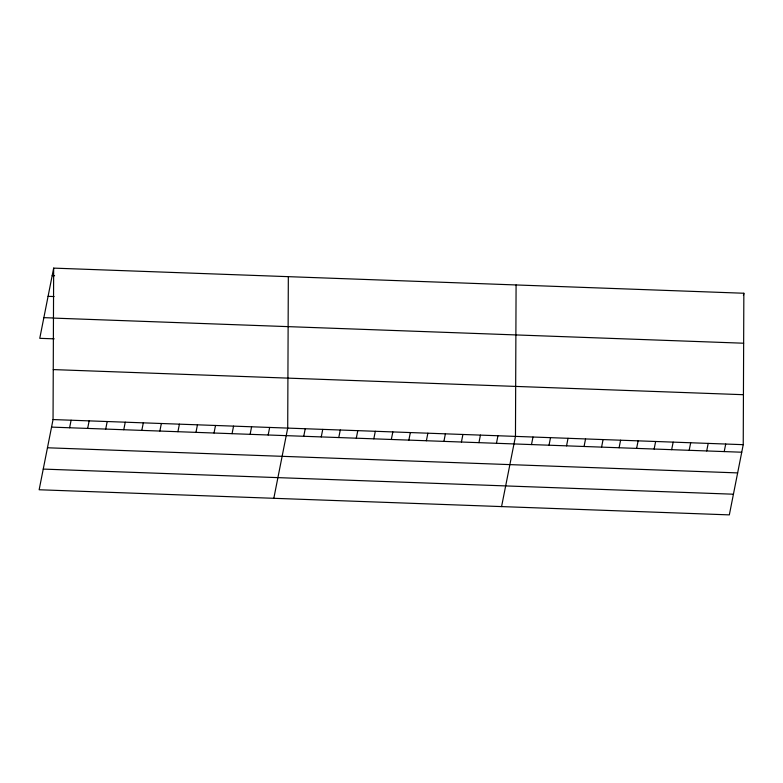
<?xml version="1.0" encoding="UTF-8"?>
<svg xmlns="http://www.w3.org/2000/svg" width="783" height="783" viewBox="0 0 783 783"><rect width="100%" height="100%" fill="white"/><g stroke="black" fill="none" stroke-linecap="round" stroke-linejoin="round"><path stroke-width="1.17" d="M53.048 419.561L53.665 268.119L743.85 293.243L743.233 444.675L729.335 514.881L39.15 489.757L53.048 419.561L743.233 444.675M288.33 276.663L287.713 428.095L273.815 498.301M516.085 284.953L515.468 436.385L501.57 506.591M53.665 268.119L39.767 338.325L54.203 338.843M69.609 427.763L71.106 420.217M87.657 428.418L89.154 420.872M105.705 429.074L107.202 421.528M123.763 429.73L125.251 422.184M141.811 430.386L143.309 422.84M159.859 431.041L161.357 423.495M177.917 431.707L179.405 424.161M195.965 432.363L197.453 424.817M214.013 433.019L215.511 425.472M232.062 433.674L233.559 426.128M250.12 434.33L251.607 426.784M268.168 434.986L269.665 427.44M303.735 436.288L305.233 428.741M321.255 436.924L322.753 429.378M338.775 437.56L340.272 430.014M356.294 438.196L357.792 430.65M373.814 438.832L375.311 431.286M391.334 439.469L392.831 431.922M408.863 440.105L410.351 432.559M426.383 440.751L427.87 433.205M443.902 441.387L445.39 433.841M461.422 442.023L462.91 434.477M478.942 442.659L480.429 435.113M496.461 443.295L497.949 435.749M531.5 444.578L532.988 437.031M549.02 445.214L550.518 437.668M566.54 445.85L568.037 438.304M584.059 446.486L585.557 438.94M601.579 447.122L603.076 439.576M619.099 447.759L620.596 440.212M636.618 448.395L638.116 440.849M654.138 449.041L655.635 441.495M671.657 449.677L673.155 442.131M689.177 450.313L690.675 442.767M706.697 450.949L708.194 443.403M743.419 295.397L743.85 293.243M724.216 451.585L725.714 444.039M52.177 275.665L54.585 275.753M48.076 296.336L54.096 296.561M43.858 317.644L53.489 317.996M53.459 318.094L743.644 343.218M53.254 369.586L743.439 394.701M51.561 427.107L741.736 452.222M47.46 447.778L737.645 472.903M43.241 469.086L733.426 494.21"/></g></svg>
